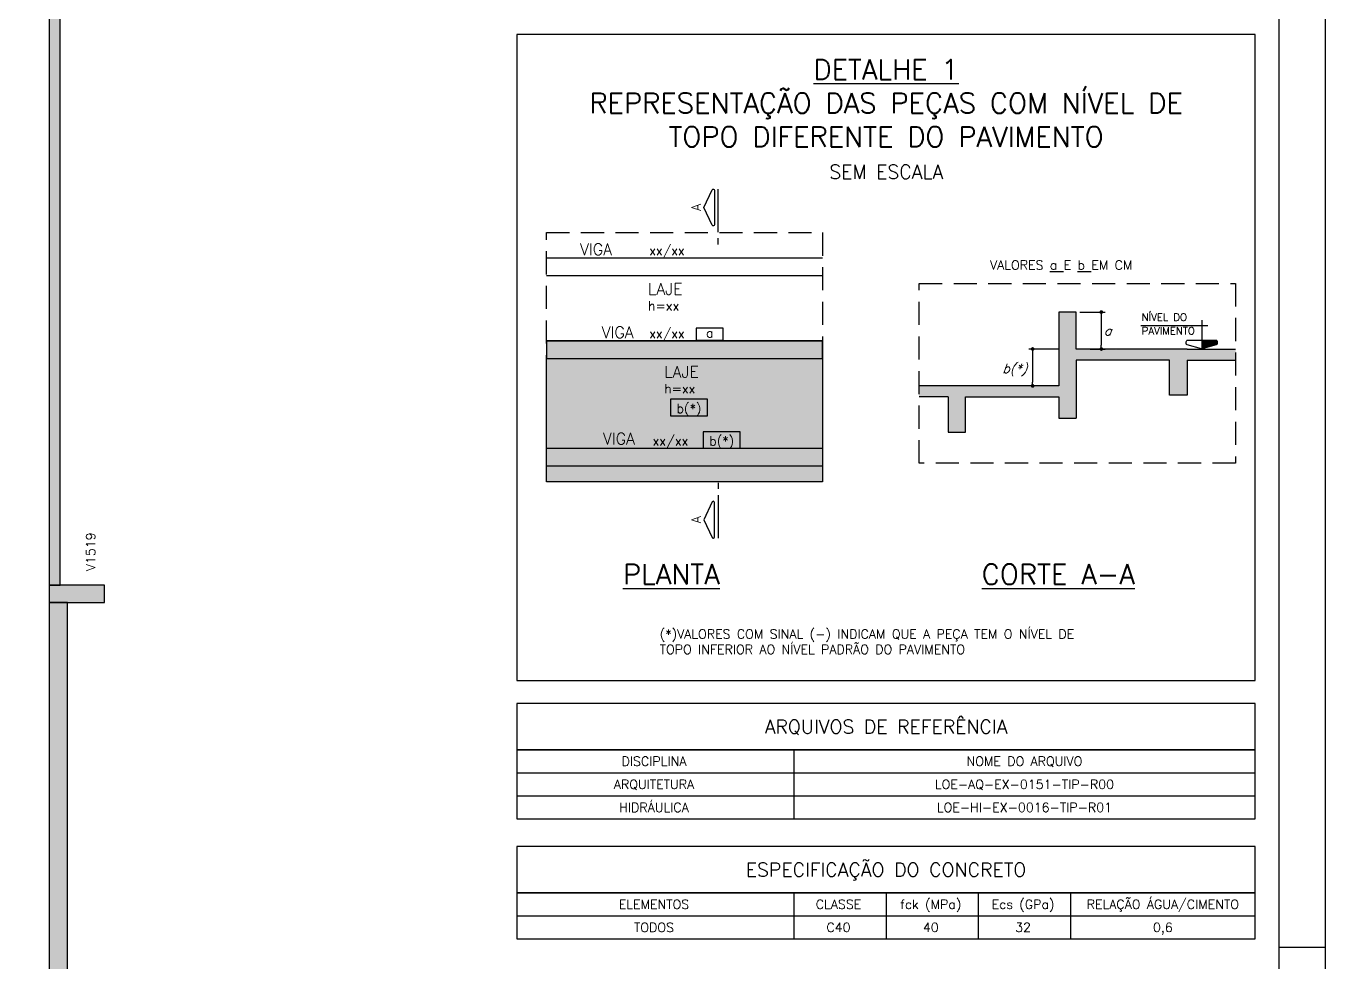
# Model space of a CAD drawing. Header units: millimetres. Extents: x -2368 to 4502, y -1988 to 2217.
# Drawn here: x 3094 to 4502, y -519 to 495 of the extents above; entities that cross this region are included whole.
import ezdxf
from ezdxf.enums import TextEntityAlignment as Align

# ---------------------------------------------------------------- set-up
doc = ezdxf.new("R2010")
doc.units = ezdxf.units.MM
doc.header["$LTSCALE"] = 50
doc.linetypes.add('DASHED', pattern=[0.75, 0.5, -0.25])
for name, color, linetype in [('F-AUX', 2, 'Continuous'), ('F-CORTE', 4, 'Continuous'), ('F-CORTE-INDICAÇÃO', 4, 'Continuous'), ('F-COTAS', 106, 'Continuous'), ('F-DESNIVEL-1', 254, 'Continuous'), ('F-DET_LINHA', 1, 'Continuous'), ('F-DET_TEXTO', 3, 'Continuous'), ('F-LAJES', 3, 'Continuous'), ('F-LAJES-DIM', 2, 'Continuous'), ('F-LAJES-NOME', 4, 'Continuous'), ('F-MARGEM', 1, 'Continuous'), ('F-SOLIDO', 71, 'Continuous'), ('F-SOLIDO-CORTE', 71, 'Continuous'), ('F-TEXTO', 6, 'Continuous'), ('F-TEXTO-CYAN', 4, 'Continuous'), ('F-TEXTO-YELLOW', 2, 'Continuous'), ('F-VIGAS-DIM', 2, 'Continuous'), ('F-VIGAS-NOME', 4, 'Continuous')]:
    doc.layers.add(name, color=color, linetype=linetype)
doc.layers.add('F-DESNIVEL-2', color=7, linetype='Continuous', true_color=0xffd1e8)
doc.styles.add('8718-AE-BARR-FORM-R09$0$ROMANS', font='romans.shx', dxfattribs={"oblique": 20})
doc.styles.add('MCP', font='romans.shx')
doc.styles.add('ROMANS', font='romans.shx')

# ---------------------------------------------------------------- blocks, each defined once
blk = doc.blocks.new('*U248')
at = {"layer": 'F-LAJES-DIM', "color": 1}
blk.add_lwpolyline([(0, 0), (40, 0), (40, 18), (0, 18)], close=True, dxfattribs=at)
at = {"layer": 'F-LAJES-DIM', "style": 'MCP'}
blk.add_attdef('DIM', text='', height=10, dxfattribs=at).set_placement((20, 8), align=Align.MIDDLE_CENTER)
blk = doc.blocks.new('*U246')
at = {"layer": 'F-LAJES-DIM', "color": 1}
blk.add_lwpolyline([(0, 0), (29.4, 0), (29.4, 13), (0, 13)], close=True, dxfattribs=at)
at = {"layer": 'F-LAJES-DIM', "style": 'MCP'}
blk.add_attdef('DIM', text='', height=10, dxfattribs=at).set_placement((14.7, 8), align=Align.MIDDLE_CENTER)
blk = doc.blocks.new('_DOT')
at = {"color": 0, "linetype": 'ByBlock'}
blk.add_line((-0.5, 0), (-1, 0), dxfattribs=at)
at = {"color": 0, "linetype": 'ByBlock', "const_width": 0.5}
blk.add_lwpolyline([(-0.25, 0, 1), (0.25, 0, 1)], format="xyb", close=True, dxfattribs=at)
blk = doc.blocks.new('*U247')
at = {"layer": 'F-LAJES-DIM', "color": 1}
blk.add_lwpolyline([(0, 0), (40.2, 0), (40.2, 18), (0, 18)], close=True, dxfattribs=at)
at = {"layer": 'F-LAJES-DIM', "style": 'MCP'}
blk.add_attdef('DIM', text='', height=10, dxfattribs=at).set_placement((20.1, 8), align=Align.MIDDLE_CENTER)
blk = doc.blocks.new('A0-1L')
at = {"layer": 'F-MARGEM', "color": 2}
for p, q in [((137.4, 84.1), (137.4, 0)), ((136.4, 29.7), (137.4, 29.7)), ((136.4, 29.7), (137.4, 29.7))]:
    blk.add_line(p, q, dxfattribs=at)
blk.add_lwpolyline([(0, 84.1), (137.4, 84.1), (137.4, 0), (0, 0)], close=True, dxfattribs=at)
at = {"layer": 'F-MARGEM', "color": 7}
blk.add_lwpolyline([(2.5, 83.1), (136.4, 83.1), (136.4, 1), (2.5, 1)], close=True, dxfattribs=at)

msp = doc.modelspace()

# ---------------------------------------------------------------- hatches: boundary and pattern name
at = {"layer": 'F-DESNIVEL-1'}
h = msp.add_hatch(color=256, dxfattribs=at)
h.dxf.hatch_style = 1
h.paths.add_polyline_path([(3957.28, 1.27), (3657.86, 1.27), (3657.86, 135.06), (3957.28, 135.06)])
at = {"layer": 'F-DESNIVEL-2'}
h = msp.add_hatch(color=256, dxfattribs=at)
h.dxf.hatch_style = 1
h.paths.add_polyline_path([(3657.86, 135.06), (3957.28, 135.06), (3957.28, 154.06), (3657.86, 154.06)])
at = {"layer": 'F-SOLIDO'}
for points in [[(4061.79, 105.36), (4093.14, 105.36), (4183.86, 105.36, 0.4142136), (4184.86, 104.36, 0.4142136), (4185.86, 105.36), (4213.14, 105.36), (4213.14, 145.36), (4213.14, 185.36), (4232.14, 185.36), (4232.14, 145.36), (4274.22, 145.36, 0.4142136), (4275.22, 144.36, 0.4142136), (4276.22, 145.36), (4352.14, 145.36), (4368.14, 145.36), (4404.87, 145.36), (4404.87, 133.36), (4352.14, 133.36), (4352.14, 95.36), (4333.14, 95.36), (4333.14, 133.36), (4232.14, 133.36), (4232.14, 70.36), (4213.14, 70.36), (4213.14, 93.36), (4112.14, 93.36), (4112.14, 55.36), (4093.14, 55.36), (4093.14, 93.36), (4061.79, 93.36)], [(4368.14, 154.89), (4383.34, 154.89, -0.4142136), (4384.94, 153.29), (4384.94, 151.28, -0.3312062), (4383.8, 149.75), (4368.6, 145.43, -0.0729934), (4368.14, 145.36)]]:
    msp.add_hatch(color=256, dxfattribs=at).paths.add_polyline_path(points)
at = {"layer": 'F-SOLIDO-CORTE', "linetype": 'Continuous'}
for points in [[(3118.93, 357.52), (3118.93, 346.81), (3118.93, 308.22), (3118.93, 176.2), (3118.93, -110.5), (3120.56, -110.5), (3124.11, -110.5), (3130.93, -110.5), (3130.93, 44.21), (3130.93, 308.22), (3130.93, 346.81), (3130.93, 357.52), (3130.93, 471.73), (3130.93, 645.5), (3128.47, 645.5), (3124.28, 645.5), (3118.93, 645.5), (3118.93, 471.73)], [(3127.1, -129.5), (3144.86, -129.5), (3178.93, -129.5), (3178.93, -118.71), (3178.93, -116.12), (3178.93, -110.5), (3170.75, -110.5), (3152.99, -110.5), (3118.93, -110.5), (3118.93, -113.09), (3118.93, -118.71), (3118.93, -129.5)], [(3118.93, -388.19), (3118.93, -540.84), (3118.93, -560.23), (3118.93, -667.67), (3118.93, -835.5), (3123.04, -835.5), (3129.47, -835.5), (3138.93, -835.5), (3138.93, -744.23), (3138.93, -560.23), (3138.93, -540.84), (3138.93, -388.19), (3138.93, -283.9), (3138.93, -129.5), (3136.34, -129.5), (3130.58, -129.5), (3118.93, -129.5), (3118.93, -283.9)]]:
    msp.add_hatch(color=256, dxfattribs=at).paths.add_polyline_path(points, flags=16)

# ---------------------------------------------------------------- linework, layer by layer
at = {"layer": 'F-AUX', "color": 2}
for p, q in [((4374.86, 170.53), (4301.94, 170.53)), ((4368.14, 176.49), (4368.14, 145.36))]:
    msp.add_line(p, q, dxfattribs=at)
msp.add_lwpolyline([(4368.6, 145.43, -0.1467688), (4367.68, 145.43), (4352.48, 149.75, -0.3312062), (4351.34, 151.28), (4351.34, 153.29, -0.4142136), (4352.94, 154.89), (4383.34, 154.89, -0.4142136), (4384.94, 153.29), (4384.94, 151.28, -0.3312062), (4383.8, 149.75), (4368.6, 145.43, -0.1467688), (4367.68, 145.43)], format="xyb", dxfattribs=at)
at = {"layer": 'F-CORTE', "linetype": 'Continuous'}
for p, q in [((3118.93, 645.5), (3118.93, 357.52)), ((3130.93, 471.73), (3130.93, 645.5)), ((3130.93, 357.52), (3130.93, 471.73)), ((3118.93, 357.52), (3118.93, -110.5)), ((3130.93, 346.81), (3130.93, 357.52)), ((3130.93, 308.22), (3130.93, 346.81)), ((3130.93, 44.21), (3130.93, 308.22)), ((3130.93, -110.5), (3130.93, 44.21)), ((3118.93, -110.5), (3118.93, -113.09)), ((3152.99, -110.5), (3130.93, -110.5)), ((3170.75, -110.5), (3152.99, -110.5)), ((3178.93, -110.5), (3170.75, -110.5)), ((3178.93, -116.12), (3178.93, -110.5)), ((3118.93, -113.09), (3118.93, -118.71)), ((3118.93, -118.71), (3118.93, -129.5)), ((3178.93, -118.71), (3178.93, -116.12)), ((3178.93, -129.5), (3178.93, -118.71)), ((3118.93, -129.5), (3118.93, -388.19)), ((3138.93, -283.9), (3138.93, -129.5)), ((3138.93, -129.5), (3178.93, -129.5)), ((3138.93, -388.19), (3138.93, -283.9)), ((3118.93, -388.19), (3118.93, -835.5)), ((3138.93, -540.84), (3138.93, -388.19))]:
    msp.add_line(p, q, dxfattribs=at)
at = {"layer": 'F-CORTE'}
for p, q in [((4213.14, 93.36), (4213.14, 70.36)), ((4213.14, 70.36), (4232.14, 70.36))]:
    msp.add_line(p, q, dxfattribs=at)
for points in [[(4352.14, 145.36), (4232.14, 145.36), (4232.14, 185.36), (4213.14, 185.36), (4213.14, 105.36), (4093.14, 105.36)], [(4352.14, 145.36), (4404.87, 145.36)], [(4352.14, 133.36), (4352.14, 95.36), (4333.14, 95.36), (4333.14, 133.36), (4232.14, 133.36), (4232.14, 70.36)], [(4352.14, 133.36), (4404.87, 133.36)], [(4093.14, 105.36), (4061.79, 105.36)], [(4093.14, 93.36), (4061.79, 93.36)], [(4093.14, 93.36), (4093.14, 55.36), (4112.14, 55.36), (4112.14, 93.36), (4213.14, 93.36)]]:
    msp.add_lwpolyline(points, dxfattribs=at)
at = {"layer": 'F-CORTE-INDICAÇÃO'}
for p, q in [((3844.01, 272.05), (3844.01, 318.72)), ((3844.01, 258.72), (3844.01, 265.39)), ((3844.01, 0.38), (3844.01, -6.29)), ((3844.01, -12.95), (3844.01, -59.62))]:
    msp.add_line(p, q, dxfattribs=at)
for points in [[(3840.01, 280.05, -0.8025849), (3837.47, 279.49), (3828.5, 298.72), (3837.47, 317.95, -0.8025849), (3840.01, 317.39)], [(3840.01, -20.95, 0.8025849), (3837.47, -20.39), (3828.5, -39.62), (3837.47, -58.85, 0.8025849), (3840.01, -58.29)]]:
    msp.add_lwpolyline(points, format="xyb", close=True, dxfattribs=at)
at = {"layer": 'F-COTAS'}
for p, q in [((4236.14, 185.36), (4263.28, 185.36)), ((4259.28, 181.36), (4259.28, 149.36)), ((4213.14, 145.36), (4180.86, 145.36)), ((4184.86, 141.36), (4184.86, 109.36)), ((4247.2, 145.36), (4263.28, 145.36)), ((4204.7, 105.36), (4180.86, 105.36))]:
    msp.add_line(p, q, dxfattribs=at)
at = {"layer": 'F-DESNIVEL-1'}
msp.add_lwpolyline([(3957.28, 1.27), (3657.86, 1.27), (3657.86, 135.06), (3957.28, 135.06)], close=True, dxfattribs=at)
at = {"layer": 'F-DESNIVEL-2'}
msp.add_lwpolyline([(3657.86, 135.06), (3957.28, 135.06), (3957.28, 154.06), (3657.86, 154.06)], close=True, dxfattribs=at)
at = {"layer": 'F-DET_LINHA'}
for p, q in [((3625.97, -288.91), (4425.97, -288.91)), ((3925.97, -288.91), (3925.97, -313.91)), ((3625.97, -313.91), (4425.97, -313.91)), ((3625.97, -313.91), (4425.97, -313.91)), ((3925.97, -313.91), (3925.97, -363.91)), ((3625.97, -338.91), (4425.97, -338.91)), ((3625.97, -443.91), (4425.97, -443.91)), ((3925.97, -443.91), (3925.97, -468.91)), ((4025.97, -443.91), (4025.97, -468.91)), ((4125.97, -443.91), (4125.97, -468.91)), ((4225.97, -443.91), (4225.97, -468.91)), ((3625.97, -468.91), (4425.97, -468.91)), ((3625.97, -468.91), (4425.97, -468.91)), ((3925.97, -468.91), (3925.97, -493.91)), ((4025.97, -468.91), (4025.97, -493.91)), ((4125.97, -468.91), (4125.97, -493.91)), ((4225.97, -468.91), (4225.97, -493.91)), ((3625.97, -493.91), (4425.97, -493.91))]:
    msp.add_line(p, q, dxfattribs=at)
at = {"layer": 'F-DET_LINHA', "color": 1}
msp.add_lwpolyline([(3625.97, -213.91), (4425.97, -213.91), (4425.97, 486.09), (3625.97, 486.09)], close=True, dxfattribs=at)
at = {"layer": 'F-DET_LINHA', "color": 1, "linetype": 'DASHED'}
for points in [[(3657.86, 271.48), (3957.28, 271.48), (3957.28, 1.27), (3657.86, 1.27)], [(4404.87, 21.48), (4061.79, 21.48), (4061.79, 216.5), (4404.87, 216.5)]]:
    msp.add_lwpolyline(points, close=True, dxfattribs=at)
at = {"layer": 'F-DET_LINHA'}
for points in [[(3625.97, -288.91), (4425.97, -288.91), (4425.97, -238.91), (3625.97, -238.91)], [(3625.97, -363.91), (4425.97, -363.91), (4425.97, -288.91), (3625.97, -288.91)], [(3625.97, -443.91), (4425.97, -443.91), (4425.97, -393.91), (3625.97, -393.91)], [(3625.97, -493.91), (4425.97, -493.91), (4425.97, -443.91), (3625.97, -443.91)]]:
    msp.add_lwpolyline(points, close=True, dxfattribs=at)
at = {"layer": 'F-LAJES'}
for points in [[(3657.86, 244.06), (3957.28, 244.06)], [(3657.86, 225.06), (3957.28, 225.06)], [(3657.86, 154.06), (3957.28, 154.06)], [(3657.86, 135.06), (3957.28, 135.06)], [(3657.86, 37.76), (3957.28, 37.76)], [(3657.86, 18.76), (3957.28, 18.76)]]:
    msp.add_lwpolyline(points, dxfattribs=at)
at = {"layer": 'F-SOLIDO-CORTE', "linetype": 'Continuous'}
for p, q in [((3118.93, 645.5), (3118.93, 471.73)), ((3130.93, 471.73), (3130.93, 645.5)), ((3118.93, 471.73), (3118.93, 357.52)), ((3130.93, 357.52), (3130.93, 471.73)), ((3118.93, 357.52), (3118.93, 346.81)), ((3130.93, 346.81), (3130.93, 357.52)), ((3118.93, 346.81), (3118.93, 308.22)), ((3130.93, 308.22), (3130.93, 346.81)), ((3118.93, 308.22), (3118.93, 176.2)), ((3130.93, 44.21), (3130.93, 308.22)), ((3118.93, 176.2), (3118.93, -110.5)), ((3130.93, -110.5), (3130.93, 44.21)), ((3118.93, -110.5), (3120.56, -110.5)), ((3152.99, -110.5), (3118.93, -110.5)), ((3118.93, -110.5), (3118.93, -113.09)), ((3120.56, -110.5), (3124.11, -110.5)), ((3124.11, -110.5), (3130.93, -110.5)), ((3170.75, -110.5), (3152.99, -110.5)), ((3178.93, -110.5), (3170.75, -110.5)), ((3178.93, -116.12), (3178.93, -110.5)), ((3118.93, -113.09), (3118.93, -118.71)), ((3118.93, -118.71), (3118.93, -129.5)), ((3178.93, -118.71), (3178.93, -116.12)), ((3178.93, -129.5), (3178.93, -118.71)), ((3130.58, -129.5), (3118.93, -129.5)), ((3118.93, -129.5), (3118.93, -283.9)), ((3118.93, -129.5), (3127.1, -129.5)), ((3127.1, -129.5), (3144.86, -129.5)), ((3136.34, -129.5), (3130.58, -129.5)), ((3138.93, -129.5), (3136.34, -129.5)), ((3138.93, -283.9), (3138.93, -129.5)), ((3144.86, -129.5), (3178.93, -129.5)), ((3118.93, -283.9), (3118.93, -388.19)), ((3138.93, -388.19), (3138.93, -283.9)), ((3118.93, -388.19), (3118.93, -540.84)), ((3138.93, -540.84), (3138.93, -388.19))]:
    msp.add_line(p, q, dxfattribs=at)

# ---------------------------------------------------------------- block references
at = {"layer": 'F-COTAS', "xscale": 4, "yscale": 4, "zscale": 4}
for p, rotation in [((4259.28, 185.36), 90), ((4184.86, 145.36), 90), ((4259.28, 145.36), 270), ((4184.86, 105.36), 270)]:
    msp.add_blockref('_DOT', p, dxfattribs=dict(at, rotation=rotation))
at = {"layer": 'F-LAJES-DIM', "linetype": 'Continuous'}
for name, p, values in [('*U246', (3820.2, 154.78), {'DIM': 'a'}), ('*U248', (3792.36, 72.92), {'DIM': 'b(*)'}), ('*U247', (3827.76, 37.76), {'DIM': 'b(*)'})]:
    msp.add_blockref(name, p, dxfattribs=at).add_auto_attribs(values)
at = {"layer": 'F-MARGEM', "xscale": 50, "yscale": 50, "zscale": 50}
msp.add_blockref('A0-1L', (-2368.28, -1987.99), dxfattribs=at)

# ---------------------------------------------------------------- texts
at = {"layer": 'F-CORTE-INDICAÇÃO', "style": 'ROMANS'}
for p in [(3820.17, 298.72), (3820.17, -39.62)]:
    msp.add_attdef('A', text='A', height=10, rotation=90, dxfattribs=at).set_placement(p, align=Align.MIDDLE_CENTER)
at = {"layer": 'F-DET_TEXTO', "color": 4, "style": '8718-AE-BARR-FORM-R09$0$ROMANS'}
for s, p in [('ARQUIVOS DE REFERÊNCIA', (4025.97, -263.91)), ('ESPECIFICAÇÃO DO CONCRETO', (4025.97, -418.91))]:
    msp.add_text(s, height=15, dxfattribs=at).set_placement(p, align=Align.MIDDLE_CENTER)
at = {"layer": 'F-LAJES-DIM', "linetype": 'Continuous', "style": 'MCP'}
for p in [(3767.99, 187.11), (3785.52, 97.37)]:
    msp.add_text('h=xx', height=10, dxfattribs=at).set_placement(p)
at = {"layer": 'F-LAJES-NOME', "linetype": 'Continuous', "style": 'MCP'}
for p in [(3767.99, 204.11), (3785.52, 114.37)]:
    msp.add_text('LAJE', height=12.5, dxfattribs=at).set_placement(p)
at = {"layer": 'F-TEXTO', "style": 'ROMANS'}
for s, p in [('%%UPLANTA', (3740.76, -109.64)), ('%%UCORTE A-A', (4129.63, -109.64))]:
    msp.add_text(s, height=21.875, dxfattribs=at).set_placement(p)
at = {"layer": 'F-TEXTO', "color": 4, "style": 'MCP'}
for s, p in [('DISCIPLINA', (3774.46, -301.41)), ('NOME DO ARQUIVO', (4175.97, -301.41)), ('fck (MPa)', (4074.46, -456.41)), ('Ecs (GPa)', (4174.46, -456.41)), ('RELAÇÃO ÁGUA/CIMENTO', (4325.97, -456.41)), ('ELEMENTOS', (3774.46, -456.41)), ('CLASSE', (3974.46, -456.41))]:
    msp.add_text(s, height=10, dxfattribs=at).set_placement(p, align=Align.MIDDLE_CENTER)
at = {"layer": 'F-TEXTO', "color": 3, "style": 'MCP'}
for s, p in [('ARQUITETURA', (3774.46, -326.41)), ('LOE-AQ-EX-0151-TIP-R00', (4175.97, -326.41)), ('HIDRÁULICA', (3774.46, -351.41)), ('LOE-HI-EX-0016-TIP-R01', (4175.97, -351.41)), ('TODOS', (3774.46, -481.41)), ('C40', (3974.46, -481.41)), ('40', (4074.46, -481.41)), ('32', (4174.46, -481.41)), ('0,6', (4325.97, -481.41))]:
    msp.add_text(s, height=10, dxfattribs=at).set_placement(p, align=Align.MIDDLE_CENTER)
at = {"layer": 'F-TEXTO', "insert": (4025.97, 411.82), "char_height": 21.875, "width": 750, "attachment_point": 5, "style": 'ROMANS'}
msp.add_mtext('{\\LDETALHE 1}\\PREPRESENTAÇÃO DAS PEÇAS COM NÍVEL DE TOPO DIFERENTE DO PAVIMENTO', dxfattribs=at)
at = {"layer": 'F-TEXTO', "color": 3, "char_height": 8, "attachment_point": 1, "style": 'MCP'}
for s, insert in [('NÍVEL DO', (4303.07, 183.79)), ('PAVIMENTO', (4303.07, 169.05))]:
    msp.add_mtext_dynamic_manual_height_columns(s, width=59.1024, gutter_width=12.5, heights=[0], dxfattribs=dict(at, insert=insert))
at = {"layer": 'F-TEXTO-CYAN', "style": 'ROMANS', "oblique": 20}
for s, p in [('a', (4262, 160.09)), ('b(*)', (4151.85, 119.24))]:
    msp.add_text(s, height=10, dxfattribs=at).set_placement(p)
at = {"layer": 'F-TEXTO-CYAN', "color": 3, "char_height": 10, "width": 491.0894, "attachment_point": 1, "style": 'ROMANS'}
for s, insert in [('VALORES {\\La} E {\\Lb} EM CM', (4138.71, 241.35)), ('(*)VALORES COM SINAL (-) INDICAM QUE A PEÇA TEM O NÍVEL DE TOPO INFERIOR AO NÍVEL PADRÃO DO PAVIMENTO', (3780.69, -158.53))]:
    msp.add_mtext(s, dxfattribs=dict(at, insert=insert))
at = {"layer": 'F-TEXTO-YELLOW', "style": 'ROMANS'}
msp.add_text('SEM ESCALA', height=15, dxfattribs=at).set_placement((3964.46, 329.92))
at = {"layer": 'F-TEXTO-YELLOW', "linetype": 'Continuous', "style": 'MCP'}
msp.add_text('V1519', height=10, rotation=90, dxfattribs=at).set_placement((3168.93, -95.38))
at = {"layer": 'F-VIGAS-DIM', "linetype": 'Continuous', "style": 'MCP'}
for p in [(3769.24, 247.18), (3769.24, 157.18), (3773.06, 40.89)]:
    msp.add_text('xx/xx', height=10, dxfattribs=at).set_placement(p)
at = {"layer": 'F-VIGAS-NOME', "linetype": 'Continuous', "style": 'MCP'}
for p in [(3694.24, 247.18), (3717.7, 157.18), (3719.11, 41.87)]:
    msp.add_text('VIGA', height=12.5, dxfattribs=at).set_placement(p)

doc.saveas('drawing.dxf')
